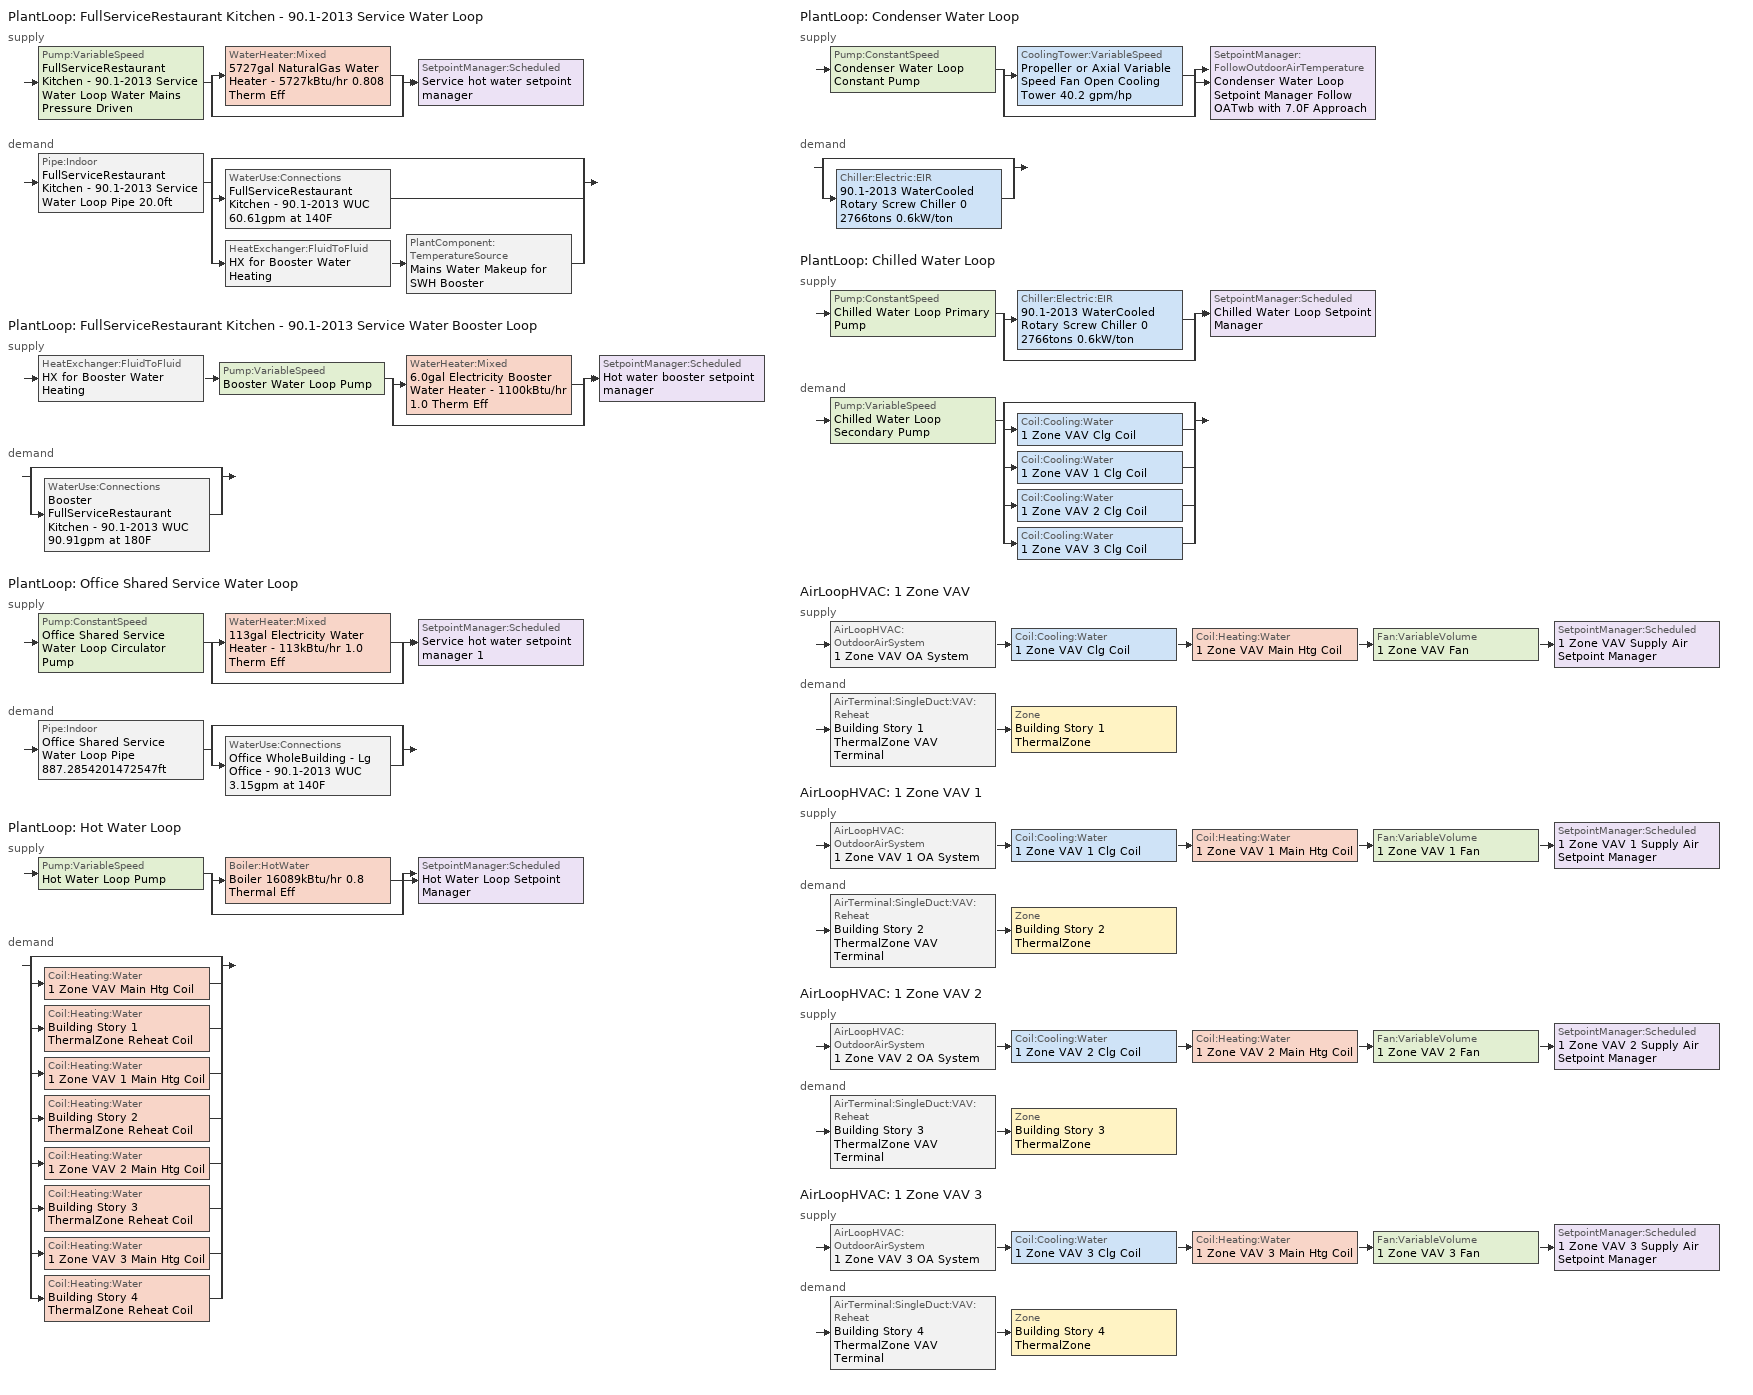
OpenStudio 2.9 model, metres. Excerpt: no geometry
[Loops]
PlantLoop 'FullServiceRestaurant Kitchen - 90.1-2013 Service Water Loop'
 supply: Pump:VariableSpeed 'FullServiceRestaurant Kitchen - 90.1-2013 Service Water Loop Water Mains Pressure Driven' > split
  | WaterHeater:Mixed '5727gal NaturalGas Water Heater - 5727kBtu/hr 0.808 Therm Eff'
  | bypass
  join > SetpointManager:Scheduled 'Service hot water setpoint manager'
 demand: Pipe:Indoor 'FullServiceRestaurant Kitchen - 90.1-2013 Service Water Loop Pipe 20.0ft' > split
  | bypass
  | WaterUse:Connections 'FullServiceRestaurant Kitchen - 90.1-2013 WUC 60.61gpm at 140F'
  | HeatExchanger:FluidToFluid 'HX for Booster Water Heating' > PlantComponent:TemperatureSource 'Mains Water Makeup for SWH Booster'
PlantLoop 'FullServiceRestaurant Kitchen - 90.1-2013 Service Water Booster Loop'
 supply: HeatExchanger:FluidToFluid 'HX for Booster Water Heating' > Pump:VariableSpeed 'Booster Water Loop Pump' > split
  | WaterHeater:Mixed '6.0gal Electricity Booster Water Heater - 1100kBtu/hr 1.0 Therm Eff'
  | bypass
  join > SetpointManager:Scheduled 'Hot water booster setpoint manager'
 demand: split
  | bypass
  | WaterUse:Connections 'Booster FullServiceRestaurant Kitchen - 90.1-2013 WUC 90.91gpm at 180F'
PlantLoop 'Office Shared Service Water Loop'
 supply: Pump:ConstantSpeed 'Office Shared Service Water Loop Circulator Pump' > split
  | WaterHeater:Mixed '113gal Electricity Water Heater - 113kBtu/hr 1.0 Therm Eff'
  | bypass
  join > SetpointManager:Scheduled 'Service hot water setpoint manager 1'
 demand: Pipe:Indoor 'Office Shared Service Water Loop Pipe 887.2854201472547ft' > split
  | bypass
  | WaterUse:Connections 'Office WholeBuilding - Lg Office - 90.1-2013 WUC 3.15gpm at 140F'
PlantLoop 'Hot Water Loop'
 supply: Pump:VariableSpeed 'Hot Water Loop Pump' > split
  | Boiler:HotWater 'Boiler 16089kBtu/hr 0.8 Thermal Eff'
  | bypass
  join > SetpointManager:Scheduled 'Hot Water Loop Setpoint Manager'
 demand: split
  | bypass
  | Coil:Heating:Water '1 Zone VAV Main Htg Coil'
  | Coil:Heating:Water 'Building Story 1 ThermalZone Reheat Coil'
  | Coil:Heating:Water '1 Zone VAV 1 Main Htg Coil'
  | Coil:Heating:Water 'Building Story 2 ThermalZone Reheat Coil'
  | Coil:Heating:Water '1 Zone VAV 2 Main Htg Coil'
  | Coil:Heating:Water 'Building Story 3 ThermalZone Reheat Coil'
  | Coil:Heating:Water '1 Zone VAV 3 Main Htg Coil'
  | Coil:Heating:Water 'Building Story 4 ThermalZone Reheat Coil'
PlantLoop 'Condenser Water Loop'
 supply: Pump:ConstantSpeed 'Condenser Water Loop Constant Pump' > split
  | CoolingTower:VariableSpeed 'Propeller or Axial Variable Speed Fan Open Cooling Tower 40.2 gpm/hp'
  | bypass
  join > SetpointManager:FollowOutdoorAirTemperature 'Condenser Water Loop Setpoint Manager Follow OATwb with 7.0F Approach'
 demand: split
  | bypass
  | Chiller:Electric:EIR '90.1-2013 WaterCooled  Rotary Screw Chiller 0 2766tons 0.6kW/ton'
PlantLoop 'Chilled Water Loop'
 supply: Pump:ConstantSpeed 'Chilled Water Loop Primary Pump' > split
  | Chiller:Electric:EIR '90.1-2013 WaterCooled  Rotary Screw Chiller 0 2766tons 0.6kW/ton'
  | bypass
  join > SetpointManager:Scheduled 'Chilled Water Loop Setpoint Manager'
 demand: Pump:VariableSpeed 'Chilled Water Loop Secondary Pump' > split
  | bypass
  | Coil:Cooling:Water '1 Zone VAV Clg Coil'
  | Coil:Cooling:Water '1 Zone VAV 1 Clg Coil'
  | Coil:Cooling:Water '1 Zone VAV 2 Clg Coil'
  | Coil:Cooling:Water '1 Zone VAV 3 Clg Coil'
AirLoopHVAC '1 Zone VAV'
 supply: AirLoopHVAC:OutdoorAirSystem '1 Zone VAV OA System' > Coil:Cooling:Water '1 Zone VAV Clg Coil' > Coil:Heating:Water '1 Zone VAV Main Htg Coil' > Fan:VariableVolume '1 Zone VAV Fan' > SetpointManager:Scheduled '1 Zone VAV Supply Air Setpoint Manager'
 demand: AirTerminal:SingleDuct:VAV:Reheat 'Building Story 1 ThermalZone VAV Terminal' > Zone 'Building Story 1 ThermalZone'
AirLoopHVAC '1 Zone VAV 1'
 supply: AirLoopHVAC:OutdoorAirSystem '1 Zone VAV 1 OA System' > Coil:Cooling:Water '1 Zone VAV 1 Clg Coil' > Coil:Heating:Water '1 Zone VAV 1 Main Htg Coil' > Fan:VariableVolume '1 Zone VAV 1 Fan' > SetpointManager:Scheduled '1 Zone VAV 1 Supply Air Setpoint Manager'
 demand: AirTerminal:SingleDuct:VAV:Reheat 'Building Story 2 ThermalZone VAV Terminal' > Zone 'Building Story 2 ThermalZone'
AirLoopHVAC '1 Zone VAV 2'
 supply: AirLoopHVAC:OutdoorAirSystem '1 Zone VAV 2 OA System' > Coil:Cooling:Water '1 Zone VAV 2 Clg Coil' > Coil:Heating:Water '1 Zone VAV 2 Main Htg Coil' > Fan:VariableVolume '1 Zone VAV 2 Fan' > SetpointManager:Scheduled '1 Zone VAV 2 Supply Air Setpoint Manager'
 demand: AirTerminal:SingleDuct:VAV:Reheat 'Building Story 3 ThermalZone VAV Terminal' > Zone 'Building Story 3 ThermalZone'
AirLoopHVAC '1 Zone VAV 3'
 supply: AirLoopHVAC:OutdoorAirSystem '1 Zone VAV 3 OA System' > Coil:Cooling:Water '1 Zone VAV 3 Clg Coil' > Coil:Heating:Water '1 Zone VAV 3 Main Htg Coil' > Fan:VariableVolume '1 Zone VAV 3 Fan' > SetpointManager:Scheduled '1 Zone VAV 3 Supply Air Setpoint Manager'
 demand: AirTerminal:SingleDuct:VAV:Reheat 'Building Story 4 ThermalZone VAV Terminal' > Zone 'Building Story 4 ThermalZone'
[Construction]
Uninsulated copper pipe 0.75in type L: Copper pipe 0.75in type L
Uninsulated copper pipe 0.75in type L 1: Copper pipe 0.75in type L 1
[Material] Roughness=Smooth; Thickness {m}=0.001143; Conductivity {W/m-K}=386; Density {kg/m3}=8906.27; Specific Heat {J/kg-K}=385.1856; Thermal Absorptance=0.9; Solar Absorptance=0.7; Visible Absorptance=0.7
Copper pipe 0.75in type L; Copper pipe 0.75in type L 1
[WaterUse:Connections]
Name | Water Use Equipment Name 1
Booster FullServiceRestaurant Kitchen - 90.1-2013 WUC 90.91gpm at 180F | Booster FullServiceRestaurant Kitchen - 90.1-2013 Service Water Use 90.91gpm at 180F
FullServiceRestaurant Kitchen - 90.1-2013 WUC 60.61gpm at 140F | FullServiceRestaurant Kitchen - 90.1-2013 Service Water Use 60.61gpm at 140F
Office WholeBuilding - Lg Office - 90.1-2013 WUC 3.15gpm at 140F | Office WholeBuilding - Lg Office - 90.1-2013 Service Water Use 3.15gpm at 140F
[WaterUse:Equipment:Definition] Sensible Fraction Schedule=Fraction Sensible - 0.2; Latent Fraction Schedule=Fraction Latent - 0.05
Name | Peak Flow Rate {m3/s} | Target Temperature Schedule
Booster FullServiceRestaurant Kitchen - 90.1-2013 Service Water Use Def 90.91gpm | 0.0057355 | Mixed Water At Faucet Temp - 180F
FullServiceRestaurant Kitchen - 90.1-2013 Service Water Use Def 60.61gpm | 0.00382367 | Mixed Water At Faucet Temp - 140F
Office WholeBuilding - Lg Office - 90.1-2013 Service Water Use Def 3.15gpm | 0.000198892 | Mixed Water At Faucet Temp - 140F 1
[WaterUse:Equipment]
Name | Water Use Equipment Definition | Flow Rate Fraction Schedule
Booster FullServiceRestaurant Kitchen - 90.1-2013 Service Water Use 90.91gpm at 180F | Booster FullServiceRestaurant Kitchen - 90.1-2013 Service Water Use Def 90.91gpm | RestaurantSitDown BLDG_SWH_SCH
FullServiceRestaurant Kitchen - 90.1-2013 Service Water Use 60.61gpm at 140F | FullServiceRestaurant Kitchen - 90.1-2013 Service Water Use Def 60.61gpm | RestaurantSitDown BLDG_SWH_SCH
Office WholeBuilding - Lg Office - 90.1-2013 Service Water Use 3.15gpm at 140F | Office WholeBuilding - Lg Office - 90.1-2013 Service Water Use Def 3.15gpm | OfficeLarge BLDG_SWH_SCH
[PlantLoop] Glycol Concentration=0; Plant Loop Volume {m3}=Autocalculate; Load Distribution Scheme=Optimal
Name | Maximum Loop Temperature {C} | Minimum Loop Temperature {C} | Fluid Type | Common Pipe Simulation
FullServiceRestaurant Kitchen - 90.1-2013 Service Water Loop; Office Shared Service Water Loop | 60 | 10
FullServiceRestaurant Kitchen - 90.1-2013 Service Water Booster Loop
Hot Water Loop |  | 10 | Water
Condenser Water Loop | 80 | 5
Chilled Water Loop | 40 | 1 |  | CommonPipe
[Sizing:Plant] Sizing Option=NonCoincident; Zone Timesteps in Averaging Window=1; Coincident Sizing Factor Mode=None
Name | Loop Type | Design Loop Exit Temperature {C} | Loop Design Temperature Difference {deltaC}
FullServiceRestaurant Kitchen - 90.1-2013 Service Water Loop; Office Shared Service Water Loop | Heating | 60 | 5
FullServiceRestaurant Kitchen - 90.1-2013 Service Water Booster Loop | Heating | 82.2222 | 5
Hot Water Loop | Heating | 82.2222 | 11.1111
Condenser Water Loop | Condenser | 29.4444 | 5.55556
Chilled Water Loop | Cooling | 6.66667 | 5.61111
[SetpointManager:Scheduled] Control Variable=Temperature
Name | Schedule | Setpoint Node or NodeList
Service hot water setpoint manager | Service Water Loop Temp - 140F | FullServiceRestaurant Kitchen - 90.1-2013 Service Water Loop Supply Outlet Node
Hot water booster setpoint manager | Service Water Booster Temp - 180.00000000000006F | FullServiceRestaurant Kitchen - 90.1-2013 Service Water Booster Loop Supply Outlet Node
Service hot water setpoint manager 1 | Service Water Loop Temp - 140F 1 | Office Shared Service Water Loop Supply Outlet Node
Hot Water Loop Setpoint Manager | Hot Water Loop Temp - 180F | Hot Water Loop Supply Outlet Node
Chilled Water Loop Setpoint Manager | Chilled Water Loop Temp - 44F | Chilled Water Loop Supply Outlet Node
1 Zone VAV Supply Air Setpoint Manager | Supply Air Temp - 55.0F | 1 Zone VAV Supply Outlet Node
1 Zone VAV 1 Supply Air Setpoint Manager | Supply Air Temp - 55.0F 1 | 1 Zone VAV 1 Supply Outlet Node
1 Zone VAV 2 Supply Air Setpoint Manager | Supply Air Temp - 55.0F 2 | 1 Zone VAV 2 Supply Outlet Node
1 Zone VAV 3 Supply Air Setpoint Manager | Supply Air Temp - 55.0F 3 | 1 Zone VAV 3 Supply Outlet Node
[Pump:VariableSpeed] Skin Loss Radiative Fraction=0.5; Design Power Sizing Method=PowerPerFlowPerPressure; Design Electric Power per Unit Flow Rate {W/(m3/s)}=348701.1; Design Shaft Power per Unit Flow Rate per Unit Head {W-s/m3-Pa}=1.28205; Design Minimum Flow Rate Fraction=0
Name | Rated Pump Head {Pa} | Motor Efficiency | Pump Control Type | Rated Power Consumption {W} | Minimum Flow Rate {m3/s} | Fraction of Motor Inefficiencies to Fluid Stream | Coefficient 1 of the Part Load Performance Curve | Coefficient 2 of the Part Load Performance Curve | Coefficient 3 of the Part Load Performance Curve | Coefficient 4 of the Part Load Performance Curve
FullServiceRestaurant Kitchen - 90.1-2013 Service Water Loop Water Mains Pressure Driven | 0.001 | 0.7 | Continuous
Booster Water Loop Pump | 0 | 1 | Continuous | 0 | 0
Hot Water Loop Pump | 179344 | 0.941 | Intermittent
Chilled Water Loop Secondary Pump | 134508 | 0.954 | Intermittent |  |  | 0 | 0 | 0.0205 | 0.4101 | 0.5753
[WaterHeater:Mixed] Deadband Temperature Difference {deltaC}=2; Heater Control Type=Cycle; Off Cycle Parasitic Fuel Consumption Rate {W}=0; Off Cycle Parasitic Heat Fraction to Tank=0; On Cycle Parasitic Fuel Consumption Rate {W}=0; On Cycle Parasitic Heat Fraction to Tank=0; Ambient Temperature Indicator=Schedule; Use Side Effectiveness=1; Source Side Effectiveness=1; Use Side Design Flow Rate {m3/s}=autosize; Source Side Design Flow Rate {m3/s}=autosize; Indirect Water Heating Recovery Time {hr}=1.5; Source Side Flow Control Mode=IndirectHeatPrimarySetpoint
Name | Tank Volume {m3} | Setpoint Temperature Schedule | Maximum Temperature Limit {C} | Heater Maximum Capacity {W} | Heater Fuel Type | Heater Thermal Efficiency | Off Cycle Parasitic Fuel Type | On Cycle Parasitic Fuel Type | Ambient Temperature Schedule | Off Cycle Loss Coefficient to Ambient Temperature {W/K} | On Cycle Loss Coefficient to Ambient Temperature {W/K}
5727gal NaturalGas Water Heater - 5727kBtu/hr 0.808 Therm Eff | 21.6802 | Service Water Loop Temp - 140F | 60 | 1.67851e+06 | NaturalGas | 0.808397 | NaturalGas | NaturalGas | Water Heater Ambient Temp Schedule - 71.6f | 453.02 | 453.02
6.0gal Electricity Booster Water Heater - 1100kBtu/hr 1.0 Therm Eff | 0.0227125 | Service Water Booster Temp - 180.00000000000006F | 82.2222 | 322273 | Electricity | 1 | Electricity | Electricity | Water Heater Ambient Temp Schedule - 71.6 | 1.59362 | 1.59362
113gal Electricity Water Heater - 113kBtu/hr 1.0 Therm Eff | 0.428533 | Service Water Loop Temp - 140F 1 | 60 | 33177.6 | Electricity | 1 | Electricity | Electricity | Water Heater Ambient Temp Schedule - 71.6f 1 | 2.95713 | 2.95713
[Pipe:Indoor] Environment Type=Schedule; Pipe Inside Diameter {m}=0.019939
Name | Construction | Ambient Temperature Schedule | Ambient Air Velocity Schedule | Pipe Length {m}
FullServiceRestaurant Kitchen - 90.1-2013 Service Water Loop Pipe 20.0ft | Uninsulated copper pipe 0.75in type L | FullServiceRestaurant Kitchen - 90.1-2013 Service Water Loop Piping Air Temp - 70F | FullServiceRestaurant Kitchen - 90.1-2013 Service Water Loop Piping Air Velocity - 0.67mph | 6.096
Office Shared Service Water Loop Pipe 887.2854201472547ft | Uninsulated copper pipe 0.75in type L 1 | Office Shared Service Water Loop Piping Air Temp - 70F | Office Shared Service Water Loop Piping Air Velocity - 0.67mph | 270.445
[HeatExchanger:FluidToFluid]
HX for Booster Water Heating: Loop Demand Side Design Flow Rate {m3/s}=autosize; Loop Supply Side Design Flow Rate {m3/s}=autosize; Heat Exchange Model Type=Ideal; Heat Exchanger U-Factor Times Area Value {W/K}=autosize; Control Type=UncontrolledOn; Minimum Temperature Difference to Activate Heat Exchanger {deltaC}=0.01; Heat Transfer Metering End Use Type=LoopToLoop; Component Override Cooling Control Temperature Mode=Loop; Sizing Factor=1; Operation Minimum Temperature Limit {C}=0; Operation Maximum Temperature Limit {C}=100
[PlantComponent:TemperatureSource]
Mains Water Makeup for SWH Booster: Design Volume Flow Rate {m3/s}=autosize; Temperature Specification Type=Scheduled; Source Temperature {C}=8; Source Temperature Schedule=Mains Water Temperature
[EnergyManagementSystem:Sensor] Output Variable or Output Meter Index Key=Environment
Name | Output Variable or Output Meter
Mains_Water_Temp_Sen | Site Mains Water Temperature
OAT; OAT_1; OAT_2; OAT_3 | Site Outdoor Air Drybulb Temperature
[EnergyManagementSystem:Actuator] Actuated Component Control Type=Schedule Value
Name | Actuated Component | Actuated Component Type
Mains_Water_Temp_Act | Mains Water Temperature | Schedule:Constant
SYS1ZoneVAVHtgSch0 | RestaurantSitDown HTGSETP_SCH_NO_OPTIMUM | Schedule:Year
SYS1ZoneVAVClgSch0 | RestaurantSitDown CLGSETP_SCH_NO_OPTIMUM | Schedule:Year
SYS1ZoneVAV1HtgSch0; SYS1ZoneVAV3HtgSch0 | OfficeLarge HTGSETP_SCH_YES_OPTIMUM | Schedule:Year
SYS1ZoneVAV1ClgSch0; SYS1ZoneVAV3ClgSch0 | OfficeLarge CLGSETP_SCH_NO_SETBACK | Schedule:Year
SYS1ZoneVAV2HtgSch0 | RestaurantSitDown HTGSETP_KITCHEN_SCH_NO_OPTIMUM | Schedule:Year
SYS1ZoneVAV2ClgSch0 | RestaurantSitDown CLGSETP_KITCHEN_SCH_NO_OPTIMUM | Schedule:Year
[EnergyManagementSystem:Program]
Mains_Water_Prg: SET Mains_Water_Temp_Act = Mains_Water_Temp_Sen
SYS1ZoneVAVOptimumStartProg0: IF DaylightSavings==0 && DayOfWeek>1 && Hour==5 && OAT<23.9 && OAT>1.7; SET SYS1ZoneVAVClgSch0 = 29.4; SET SYS1ZoneVAVHtgSch0 = 15.6; ELSEIF DaylightSavings==0 && DayOfWeek==1 && Hour==7 && OAT<23.9 && OAT>1.7; SET SYS1ZoneVAVClgSch0 = 29.4; SET SYS1ZoneVAVHtgSch0 = 15.6; ELSEIF DaylightSavings==1 && DayOfWeek>1 && Hour==4 && OAT<23.9 && OAT>1.7; SET SYS1ZoneVAVClgSch0 = 29.4; SET SYS1ZoneVAVHtgSch0 = 15.6; ELSEIF DaylightSavings==1 && DayOfWeek==1 && Hour==6 && OAT<23.9 && OAT>1.7; SET SYS1ZoneVAVClgSch0 = 29.4; SET SYS1ZoneVAVHtgSch0 = 15.6; ELSE; SET SYS1ZoneVAVClgSch0 = NULL; SET SYS1ZoneVAVHtgSch0 = NULL; ENDIF
SYS1ZoneVAV1OptimumStartProg0: IF DaylightSavings==0 && DayOfWeek>1 && Hour==5 && OAT_1<23.9 && OAT_1>1.7; SET SYS1ZoneVAV1ClgSch0 = 29.4; SET SYS1ZoneVAV1HtgSch0 = 15.6; ELSEIF DaylightSavings==0 && DayOfWeek==1 && Hour==7 && OAT_1<23.9 && OAT_1>1.7; SET SYS1ZoneVAV1ClgSch0 = 29.4; SET SYS1ZoneVAV1HtgSch0 = 15.6; ELSEIF DaylightSavings==1 && DayOfWeek>1 && Hour==4 && OAT_1<23.9 && OAT_1>1.7; SET SYS1ZoneVAV1ClgSch0 = 29.4; SET SYS1ZoneVAV1HtgSch0 = 15.6; ELSEIF DaylightSavings==1 && DayOfWeek==1 && Hour==6 && OAT_1<23.9 && OAT_1>1.7; SET SYS1ZoneVAV1ClgSch0 = 29.4; SET SYS1ZoneVAV1HtgSch0 = 15.6; ELSE; SET SYS1ZoneVAV1ClgSch0 = NULL; SET SYS1ZoneVAV1HtgSch0 = NULL; ENDIF
SYS1ZoneVAV2OptimumStartProg0: IF DaylightSavings==0 && DayOfWeek>1 && Hour==5 && OAT_2<23.9 && OAT_2>1.7; SET SYS1ZoneVAV2ClgSch0 = 29.4; SET SYS1ZoneVAV2HtgSch0 = 15.6; ELSEIF DaylightSavings==0 && DayOfWeek==1 && Hour==7 && OAT_2<23.9 && OAT_2>1.7; SET SYS1ZoneVAV2ClgSch0 = 29.4; SET SYS1ZoneVAV2HtgSch0 = 15.6; ELSEIF DaylightSavings==1 && DayOfWeek>1 && Hour==4 && OAT_2<23.9 && OAT_2>1.7; SET SYS1ZoneVAV2ClgSch0 = 29.4; SET SYS1ZoneVAV2HtgSch0 = 15.6; ELSEIF DaylightSavings==1 && DayOfWeek==1 && Hour==6 && OAT_2<23.9 && OAT_2>1.7; SET SYS1ZoneVAV2ClgSch0 = 29.4; SET SYS1ZoneVAV2HtgSch0 = 15.6; ELSE; SET SYS1ZoneVAV2ClgSch0 = NULL; SET SYS1ZoneVAV2HtgSch0 = NULL; ENDIF
SYS1ZoneVAV3OptimumStartProg0: IF DaylightSavings==0 && DayOfWeek>1 && Hour==5 && OAT_3<23.9 && OAT_3>1.7; SET SYS1ZoneVAV3ClgSch0 = 29.4; SET SYS1ZoneVAV3HtgSch0 = 15.6; ELSEIF DaylightSavings==0 && DayOfWeek==1 && Hour==7 && OAT_3<23.9 && OAT_3>1.7; SET SYS1ZoneVAV3ClgSch0 = 29.4; SET SYS1ZoneVAV3HtgSch0 = 15.6; ELSEIF DaylightSavings==1 && DayOfWeek>1 && Hour==4 && OAT_3<23.9 && OAT_3>1.7; SET SYS1ZoneVAV3ClgSch0 = 29.4; SET SYS1ZoneVAV3HtgSch0 = 15.6; ELSEIF DaylightSavings==1 && DayOfWeek==1 && Hour==6 && OAT_3<23.9 && OAT_3>1.7; SET SYS1ZoneVAV3ClgSch0 = 29.4; SET SYS1ZoneVAV3HtgSch0 = 15.6; ELSE; SET SYS1ZoneVAV3ClgSch0 = NULL; SET SYS1ZoneVAV3HtgSch0 = NULL; ENDIF
[EnergyManagementSystem:ProgramCallingManager]
Mains_Water_Prg_Mgr: BeginTimestepBeforePredictor; Mains_Water_Prg
SYS1ZoneVAVOptimumStartCallingManager0: BeginTimestepBeforePredictor; SYS1ZoneVAVOptimumStartProg0
SYS1ZoneVAV1OptimumStartCallingManager0: BeginTimestepBeforePredictor; SYS1ZoneVAV1OptimumStartProg0
SYS1ZoneVAV2OptimumStartCallingManager0: BeginTimestepBeforePredictor; SYS1ZoneVAV2OptimumStartProg0
SYS1ZoneVAV3OptimumStartCallingManager0: BeginTimestepBeforePredictor; SYS1ZoneVAV3OptimumStartProg0
[Pump:ConstantSpeed] Rated Flow Rate {m3/s}=autosize; Rated Power Consumption {W}=autosize; Fraction of Motor Inefficiencies to Fluid Stream=0; Pump Control Type=Intermittent; Design Power Sizing Method=PowerPerFlowPerPressure; Design Electric Power per Unit Flow Rate {W/(m3/s)}=348701.1; Design Shaft Power per Unit Flow Rate per Unit Head {W-s/m3-Pa}=1.28205
Name | Rated Pump Head {Pa} | Motor Efficiency
Office Shared Service Water Loop Circulator Pump | 29890.7 | 0.7
Condenser Water Loop Constant Pump | 148557 | 0.958
Chilled Water Loop Primary Pump | 44836 | 0.941
[Sizing:Zone] Zone Cooling Design Supply Air Temperature Input Method=SupplyAirTemperature; Zone Cooling Design Supply Air Temperature {C}=12.7778; Zone Cooling Design Supply Air Temperature Difference {deltaC}=11.11; Zone Heating Design Supply Air Temperature Input Method=SupplyAirTemperature; Zone Heating Design Supply Air Temperature {C}=40; Zone Heating Design Supply Air Temperature Difference {deltaC}=11.11; Zone Cooling Design Supply Air Humidity Ratio {kg-H2O/kg-air}=0.0085; Zone Heating Design Supply Air Humidity Ratio {kg-H2O/kg-air}=0.008; Cooling Design Air Flow Method=DesignDayWithLimit; Heating Design Air Flow Method=DesignDay; Account for Dedicated Outdoor Air System=No; Dedicated Outdoor Air System Control Strategy=NeutralSupplyAir; Dedicated Outdoor Air Low Setpoint Temperature for Design {C}=autosize; Dedicated Outdoor Air High Setpoint Temperature for Design {C}=autosize
Building Story 1 ThermalZone; Building Story 2 ThermalZone; Building Story 3 ThermalZone; Building Story 4 ThermalZone
[Zone equipment]
Building Story 1 ThermalZone: Building Story 1 ThermalZone VAV Terminal
Building Story 2 ThermalZone: Building Story 2 ThermalZone VAV Terminal
Building Story 3 ThermalZone: Building Story 3 ThermalZone VAV Terminal
Building Story 4 ThermalZone: Building Story 4 ThermalZone VAV Terminal
[Boiler:HotWater]
Boiler 16089kBtu/hr 0.8 Thermal Eff: Fuel Type=NaturalGas; Nominal Thermal Efficiency=0.8; Efficiency Curve Temperature Evaluation Variable=LeavingBoiler; Normalized Boiler Efficiency Curve=Boiler with Minimum Turndown; Design Water Outlet Temperature {C}=82.2222; Minimum Part Load Ratio=0; Maximum Part Load Ratio=1.2; Optimum Part Load Ratio=1; Water Outlet Upper Temperature Limit {C}=95; Boiler Flow Mode=LeavingSetpointModulated; Parasitic Electric Load {W}=0; Sizing Factor=1
[SetpointManager:FollowOutdoorAirTemperature]
Condenser Water Loop Setpoint Manager Follow OATwb with 7.0F Approach: Control Variable=Temperature; Reference Temperature Type=OutdoorAirWetBulb; Offset Temperature Difference {deltaC}=3.88889; Maximum Setpoint Temperature {C}=29.4444; Minimum Setpoint Temperature {C}=21.1111; Setpoint Node or NodeList=Condenser Water Loop Supply Outlet Node
[CoolingTower:VariableSpeed]
Propeller or Axial Variable Speed Fan Open Cooling Tower 40.2 gpm/hp: Model Type=CoolToolsCrossFlow; Design Inlet Air Wet-Bulb Temperature {C}=25.5556; Design Approach Temperature {deltaC}=3.88889; Design Range Temperature {deltaC}=5.55556; Design Water Flow Rate {m3/s}=autosize; Design Air Flow Rate {m3/s}=autosize; Design Fan Power {W}=136749; Fan Power Ratio Function of Air Flow Rate Ratio Curve=VSD-TWR-FAN-FPLR; Minimum Air Flow Rate Ratio=0.2; Fraction of Tower Capacity in Free Convection Regime=0.125; Basin Heater Capacity {W/K}=0; Basin Heater Setpoint Temperature {C}=2; Evaporation Loss Mode=SaturatedExit; Evaporation Loss Factor {percent/K}=0.2; Drift Loss Percent {percent}=0.008; Blowdown Calculation Mode=ConcentrationRatio; Blowdown Concentration Ratio=3; Number of Cells=1; Cell Control=MaximalCell; Sizing Factor=1
[Chiller:Electric:EIR]
90.1-2013 WaterCooled  Rotary Screw Chiller 0 2766tons 0.6kW/ton: Reference Capacity {W}=Autosize; Reference COP {W/W}=6.28036; Reference Leaving Chilled Water Temperature {C}=6.66667; Reference Entering Condenser Fluid Temperature {C}=35; Cooling Capacity Function of Temperature Curve=ChlrWtrPosDispPathAAllQRatio_fTchwsTcwsSI; Electric Input to Cooling Output Ratio Function of Temperature Curve=ChlrWtrPosDispPathAAllEIRRatio_fTchwsTcwsSI; Electric Input to Cooling Output Ratio Function of Part Load Ratio Curve=ChlrWtrPosDispPathAAllEIRRatio_fQRatio; Minimum Part Load Ratio=0.15; Maximum Part Load Ratio=1; Optimum Part Load Ratio=1; Minimum Unloading Ratio=0.25; Condenser Type=WaterCooled; Leaving Chilled Water Lower Temperature Limit {C}=2.22222; Chiller Flow Mode=ConstantFlow; Design Heat Recovery Water Flow Rate {m3/s}=0; Sizing Factor=1; Basin Heater Capacity {W/K}=0; Basin Heater Setpoint Temperature {C}=10
[AirLoopHVAC] Design Supply Air Flow Rate {m3/s}=AutoSize
Name | Availability Schedule
1 Zone VAV | 1 Zone VAV Occ Sch
1 Zone VAV 1 | 1 Zone VAV 1 Occ Sch
1 Zone VAV 2 | 1 Zone VAV 2 Occ Sch
1 Zone VAV 3 | 1 Zone VAV 3 Occ Sch
[Sizing:System] Type of Load to Size On=Sensible; Design Outdoor Air Flow Rate {m3/s}=Autosize; Central Heating Maximum System Air Flow Ratio=0.3; Preheat Design Temperature {C}=7.22222; Preheat Design Humidity Ratio {kg-H2O/kg-Air}=0.008; Precool Design Temperature {C}=12.7778; Precool Design Humidity Ratio {kg-H2O/kg-Air}=0.008; Central Cooling Design Supply Air Temperature {C}=12.7778; Central Heating Design Supply Air Temperature {C}=12.7778; Sizing Option=Coincident; 100% Outdoor Air in Cooling=No; 100% Outdoor Air in Heating=No; Central Cooling Design Supply Air Humidity Ratio {kg-H2O/kg-Air}=0.0085; Central Heating Design Supply Air Humidity Ratio {kg-H2O/kg-Air}=0.008; Cooling Design Air Flow Method=DesignDay; Cooling Design Air Flow Rate {m3/s}=0; Heating Design Air Flow Method=DesignDay; Heating Design Air Flow Rate {m3/s}=0; System Outdoor Air Method=ZoneSum; Zone Maximum Outdoor Air Fraction=1; Cooling Supply Air Flow Rate Per Floor Area {m3/s-m2}=0.00996765; Cooling Fraction of Autosized Cooling Supply Air Flow Rate=1; Cooling Supply Air Flow Rate Per Unit Cooling Capacity {m3/s-W}=3.94755e-05; Heating Supply Air Flow Rate Per Floor Area {m3/s-m2}=0.00996765; Heating Fraction of Autosized Heating Supply Air Flow Rate=1; Heating Fraction of Autosized Cooling Supply Air Flow Rate=1; Heating Supply Air Flow Rate Per Unit Heating Capacity {m3/s-W}=3.15882e-05; Cooling Design Capacity Method=CoolingDesignCapacity; Cooling Design Capacity {W}=autosize; Cooling Design Capacity Per Floor Area {W/m2}=234.7; Fraction of Autosized Cooling Design Capacity=1; Heating Design Capacity Method=HeatingDesignCapacity; Heating Design Capacity {W}=autosize; Heating Design Capacity Per Floor Area {W/m2}=157; Fraction of Autosized Heating Design Capacity=1; Central Cooling Capacity Control Method=OnOff
1 Zone VAV; 1 Zone VAV 1; 1 Zone VAV 2; 1 Zone VAV 3
[Fan:VariableVolume] Availability Schedule=Always On Discrete; Pressure Rise {Pa}=1389.92; Maximum Flow Rate {m3/s}=Autosize; Fan Power Minimum Flow Rate Input Method=Fraction; Fan Power Minimum Flow Fraction=0.1; Fan Power Minimum Air Flow Rate {m3/s}=0; Motor In Airstream Fraction=1; Fan Power Coefficient 1=0.027828; Fan Power Coefficient 2=0.026583; Fan Power Coefficient 3=-0.087069; Fan Power Coefficient 4=1.03092; Fan Power Coefficient 5=0
Name | Fan Total Efficiency | Motor Efficiency
1 Zone VAV Fan; 1 Zone VAV 2 Fan | 0.6201 | 0.954
1 Zone VAV 1 Fan | 0.6227 | 0.958
1 Zone VAV 3 Fan | 0.6175 | 0.95
[Coil:Heating:Water] Availability Schedule=Always On Discrete; Rated Inlet Water Temperature {C}=82.2222; Rated Outlet Water Temperature {C}=71.1111
Name | Rated Inlet Air Temperature {C} | Rated Outlet Air Temperature {C}
1 Zone VAV Main Htg Coil; 1 Zone VAV 1 Main Htg Coil; 1 Zone VAV 2 Main Htg Coil; 1 Zone VAV 3 Main Htg Coil | 7.22222 | 12.7778
Building Story 1 ThermalZone Reheat Coil; Building Story 2 ThermalZone Reheat Coil; Building Story 3 ThermalZone Reheat Coil; Building Story 4 ThermalZone Reheat Coil | 12.7778 | 40
[Controller:WaterCoil] Minimum Actuated Flow {m3/s}=0
Name | Water Coil | Action | Controller Convergence Tolerance {deltaC}
1 Zone VAV Main Htg Coil Controller | 1 Zone VAV Main Htg Coil | Normal | 0.0001
1 Zone VAV Clg Coil Controller | 1 Zone VAV Clg Coil | Reverse
Building Story 1 ThermalZone Reheat Coil Controller | Building Story 1 ThermalZone Reheat Coil | Normal | 0.0001
1 Zone VAV 1 Main Htg Coil Controller | 1 Zone VAV 1 Main Htg Coil | Normal | 0.0001
1 Zone VAV 1 Clg Coil Controller | 1 Zone VAV 1 Clg Coil | Reverse
Building Story 2 ThermalZone Reheat Coil Controller | Building Story 2 ThermalZone Reheat Coil | Normal | 0.0001
1 Zone VAV 2 Main Htg Coil Controller | 1 Zone VAV 2 Main Htg Coil | Normal | 0.0001
1 Zone VAV 2 Clg Coil Controller | 1 Zone VAV 2 Clg Coil | Reverse
Building Story 3 ThermalZone Reheat Coil Controller | Building Story 3 ThermalZone Reheat Coil | Normal | 0.0001
1 Zone VAV 3 Main Htg Coil Controller | 1 Zone VAV 3 Main Htg Coil | Normal | 0.0001
1 Zone VAV 3 Clg Coil Controller | 1 Zone VAV 3 Clg Coil | Reverse
Building Story 4 ThermalZone Reheat Coil Controller | Building Story 4 ThermalZone Reheat Coil | Normal | 0.0001
[Coil:Cooling:Water] Availability Schedule=Always On Discrete; Design Inlet Water Temperature {C}=Autosize; Heat Exchanger Configuration=CrossFlow
1 Zone VAV Clg Coil; 1 Zone VAV 1 Clg Coil; 1 Zone VAV 2 Clg Coil; 1 Zone VAV 3 Clg Coil
[Controller:OutdoorAir] Maximum Outdoor Air Flow Rate {m3/s}=Autosize; Economizer Control Type=NoEconomizer; Economizer Control Action Type=ModulateFlow; Economizer Maximum Limit Dry-Bulb Temperature {C}=28; Economizer Maximum Limit Enthalpy {J/kg}=64000; Lockout Type=LockoutWithHeating; Minimum Limit Type=FixedMinimum; High Humidity Control=No; Heat Recovery Bypass Control Type=BypassWhenWithinEconomizerLimits
Name | Minimum Outdoor Air Flow Rate {m3/s} | Minimum Outdoor Air Schedule | Controller Mechanical Ventilation
1 Zone VAV OA Controller | 0 | 1 Zone VAV Occ Sch | 1 Zone VAV Vent Controller
1 Zone VAV 1 OA Controller | autosize | 1 Zone VAV 1 Occ Sch | 1 Zone VAV 1 Vent Controller
1 Zone VAV 2 OA Controller | 0 | 1 Zone VAV 2 Occ Sch | 1 Zone VAV 2 Vent Controller
1 Zone VAV 3 OA Controller | autosize | 1 Zone VAV 3 Occ Sch | 1 Zone VAV 3 Vent Controller
[Controller:MechanicalVentilation] Availability Schedule=Always On Discrete; System Outdoor Air Method=VentilationRateProcedure
Name | Demand Controlled Ventilation
1 Zone VAV Vent Controller; 1 Zone VAV 2 Vent Controller | Yes
1 Zone VAV 1 Vent Controller; 1 Zone VAV 3 Vent Controller
[AirLoopHVAC:OutdoorAirSystem]
Name | Controller
1 Zone VAV OA System | 1 Zone VAV OA Controller
1 Zone VAV 1 OA System | 1 Zone VAV 1 OA Controller
1 Zone VAV 2 OA System | 1 Zone VAV 2 OA Controller
1 Zone VAV 3 OA System | 1 Zone VAV 3 OA Controller
[AvailabilityManager:NightCycle] Applicability Schedule=Always On Discrete; Control Type=CycleOnAny; Thermostat Tolerance {deltaC}=1; Cycling Run Time {s}=1800
Availability Manager Night Cycle 1; Availability Manager Night Cycle 2; Availability Manager Night Cycle 3; Availability Manager Night Cycle 4
[AirTerminal:SingleDuct:VAV:Reheat] Availability Schedule=Always On Discrete; Maximum Air Flow Rate {m3/s}=AutoSize; Zone Minimum Air Flow Input Method=Constant; Constant Minimum Air Flow Fraction=0.2; Fixed Minimum Air Flow Rate {m3/s}=0; Maximum Hot Water or Steam Flow Rate {m3/s}=AutoSize; Minimum Hot Water or Steam Flow Rate {m3/s}=0; Convergence Tolerance=0.001; Damper Heating Action=ReverseWithLimits; Maximum Flow per Zone Floor Area During Reheat {m3/s-m2}=AutoSize; Maximum Flow Fraction During Reheat=0.5; Maximum Reheat Air Temperature {C}=40; Control For Outdoor Air=No
Name | Reheat Coil
Building Story 1 ThermalZone VAV Terminal | Building Story 1 ThermalZone Reheat Coil
Building Story 2 ThermalZone VAV Terminal | Building Story 2 ThermalZone Reheat Coil
Building Story 3 ThermalZone VAV Terminal | Building Story 3 ThermalZone Reheat Coil
Building Story 4 ThermalZone VAV Terminal | Building Story 4 ThermalZone Reheat Coil
[Schedule:Ruleset]
Name | Default Day Schedule | Summer Design Day Schedule | Winter Design Day Schedule
RestaurantSitDown BLDG_SWH_SCH | RestaurantSitDown BLDG_SWH_SCH Default | RestaurantSitDown BLDG_SWH_SCH Summer Design Day | RestaurantSitDown BLDG_SWH_SCH Winter Design Day
Fraction Sensible - 0.2 | Fraction Sensible - 0.2 Default
Fraction Latent - 0.05 | Fraction Latent - 0.05 Default
Mixed Water At Faucet Temp - 180F | Mixed Water At Faucet Temp - 180F Default
Mixed Water At Faucet Temp - 140F | Mixed Water At Faucet Temp - 140F Default
Service Water Loop Temp - 140F | Service Water Loop Temp - 140F Default
Water Heater Ambient Temp Schedule - 71.6f | Water Heater Ambient Temp Schedule - 71.6f Default
FullServiceRestaurant Kitchen - 90.1-2013 Service Water Loop Piping Air Temp - 70F | FullServiceRestaurant Kitchen - 90.1-2013 Service Water Loop Piping Air Temp - 70F Default
FullServiceRestaurant Kitchen - 90.1-2013 Service Water Loop Piping Air Velocity - 0.67mph | FullServiceRestaurant Kitchen - 90.1-2013 Service Water Loop Piping Air Velocity - 0.67mph Default
Service Water Booster Temp - 180.00000000000006F | Service Water Booster Temp - 180.00000000000006F Default
Water Heater Ambient Temp Schedule - 71.6 | Water Heater Ambient Temp Schedule - 71.6 Default
OfficeLarge BLDG_SWH_SCH | OfficeLarge BLDG_SWH_SCH Default | OfficeLarge BLDG_SWH_SCH Summer Design Day | OfficeLarge BLDG_SWH_SCH Winter Design Day
Mixed Water At Faucet Temp - 140F 1 | Mixed Water At Faucet Temp - 140F Default 1
Service Water Loop Temp - 140F 1 | Service Water Loop Temp - 140F Default 1
Water Heater Ambient Temp Schedule - 71.6f 1 | Water Heater Ambient Temp Schedule - 71.6f Default 1
Office Shared Service Water Loop Piping Air Temp - 70F | Office Shared Service Water Loop Piping Air Temp - 70F Default
Office Shared Service Water Loop Piping Air Velocity - 0.67mph | Office Shared Service Water Loop Piping Air Velocity - 0.67mph Default
RestaurantSitDown HTGSETP_SCH_NO_OPTIMUM | RestaurantSitDown HTGSETP_SCH_NO_OPTIMUM Default | RestaurantSitDown HTGSETP_SCH_NO_OPTIMUM Summer Design Day | RestaurantSitDown HTGSETP_SCH_NO_OPTIMUM Winter Design Day
RestaurantSitDown CLGSETP_SCH_NO_OPTIMUM | RestaurantSitDown CLGSETP_SCH_NO_OPTIMUM Default | RestaurantSitDown CLGSETP_SCH_NO_OPTIMUM Summer Design Day | RestaurantSitDown CLGSETP_SCH_NO_OPTIMUM Winter Design Day
RestaurantSitDown HTGSETP_KITCHEN_SCH_NO_OPTIMUM | RestaurantSitDown HTGSETP_KITCHEN_SCH_NO_OPTIMUM Default | RestaurantSitDown HTGSETP_KITCHEN_SCH_NO_OPTIMUM Summer Design Day | RestaurantSitDown HTGSETP_KITCHEN_SCH_NO_OPTIMUM Winter Design Day
RestaurantSitDown CLGSETP_KITCHEN_SCH_NO_OPTIMUM | RestaurantSitDown CLGSETP_KITCHEN_SCH_NO_OPTIMUM Default | RestaurantSitDown CLGSETP_KITCHEN_SCH_NO_OPTIMUM Summer Design Day | RestaurantSitDown CLGSETP_KITCHEN_SCH_NO_OPTIMUM Winter Design Day
OfficeLarge HTGSETP_SCH_YES_OPTIMUM | OfficeLarge HTGSETP_SCH_YES_OPTIMUM Default | OfficeLarge HTGSETP_SCH_YES_OPTIMUM Summer Design Day | OfficeLarge HTGSETP_SCH_YES_OPTIMUM Winter Design Day
OfficeLarge CLGSETP_SCH_NO_SETBACK | OfficeLarge CLGSETP_SCH_NO_SETBACK Default | OfficeLarge CLGSETP_SCH_NO_SETBACK Summer Design Day | OfficeLarge CLGSETP_SCH_NO_SETBACK Winter Design Day
Hot Water Loop Temp - 180F | Hot Water Loop Temp - 180F Default
Chilled Water Loop Temp - 44F | Chilled Water Loop Temp - 44F Default
Supply Air Temp - 55.0F | Supply Air Temp - 55.0F Default
Supply Air Temp - 55.0F 1 | Supply Air Temp - 55.0F Default 1
Supply Air Temp - 55.0F 2 | Supply Air Temp - 55.0F Default 2
Supply Air Temp - 55.0F 3 | Supply Air Temp - 55.0F Default 3
1 Zone VAV Occ Sch | 1 Zone VAV Occ Sch Default | 1 Zone VAV Occ Sch Summer Design Day | 1 Zone VAV Occ Sch Winter Design Day
1 Zone VAV 1 Occ Sch | 1 Zone VAV 1 Occ Sch Default | 1 Zone VAV 1 Occ Sch Summer Design Day | 1 Zone VAV 1 Occ Sch Winter Design Day
1 Zone VAV 2 Occ Sch | 1 Zone VAV 2 Occ Sch Default | 1 Zone VAV 2 Occ Sch Summer Design Day | 1 Zone VAV 2 Occ Sch Winter Design Day
1 Zone VAV 3 Occ Sch | 1 Zone VAV 3 Occ Sch Default | 1 Zone VAV 3 Occ Sch Summer Design Day | 1 Zone VAV 3 Occ Sch Winter Design Day
[Schedule:Day]
RestaurantSitDown BLDG_SWH_SCH Default: 1, 0, 0.25, 6, 0, 0, 10, 0, 0.15, 12, 0, 0.5, 14, 0, 0.4, 17, 0, 0.3, 18, 0, 0.4, 20, 0, 0.5, 21, 0, 0.4, 22, 0, 0.5, 23, 0, 0.4, 24, 0, 0.2
RestaurantSitDown BLDG_SWH_SCH Summer Design Day; RestaurantSitDown BLDG_SWH_SCH SmrDsn|Wkdy Day: 1, 0, 0.2, 6, 0, 0, 7, 0, 0.15, 8, 0, 0.6, 9, 0, 0.55, 10, 0, 0.45, 11, 0, 0.4, 12, 0, 0.45, 13, 0, 0.4, 14, 0, 0.35, 17, 0, 0.3, 18, 0, 0.4, 19, 0, 0.55, 20, 0, 0.6, 21, 0, 0.5, 22, 0, 0.55, 23, 0, 0.45, 24, 0, 0.25
RestaurantSitDown BLDG_SWH_SCH Winter Design Day; RestaurantSitDown BLDG_SWH_SCH WntrDsn|Sat Day: 1, 0, 0.2, 6, 0, 0, 9, 0, 0.15, 10, 0, 0.5, 11, 0, 0.45, 13, 0, 0.5, 14, 0, 0.45, 16, 0, 0.4, 17, 0, 0.35, 18, 0, 0.4, 20, 0, 0.55, 21, 0, 0.5, 22, 0, 0.55, 23, 0, 0.4, 24, 0, 0.3
Fraction Sensible - 0.2 Default: 24, 0, 0.2
Fraction Latent - 0.05 Default: 24, 0, 0.05
Mixed Water At Faucet Temp - 180F Default; Service Water Booster Temp - 180.00000000000006F Default; Hot Water Loop Temp - 180F Default: 24, 0, 82.2222
Mixed Water At Faucet Temp - 140F Default; Service Water Loop Temp - 140F Default; Mixed Water At Faucet Temp - 140F Default 1; Service Water Loop Temp - 140F Default 1: 24, 0, 60
Water Heater Ambient Temp Schedule - 71.6f Default; Water Heater Ambient Temp Schedule - 71.6 Default; Water Heater Ambient Temp Schedule - 71.6f Default 1: 24, 0, 22
FullServiceRestaurant Kitchen - 90.1-2013 Service Water Loop Piping Air Temp - 70F Default; Office Shared Service Water Loop Piping Air Temp - 70F Default: 24, 0, 21.1111
FullServiceRestaurant Kitchen - 90.1-2013 Service Water Loop Piping Air Velocity - 0.67mph Default; Office Shared Service Water Loop Piping Air Velocity - 0.67mph Default: 24, 0, 0.3
OfficeLarge BLDG_SWH_SCH Default: 6, 0, 0, 7, 0, 0.07, 11, 0, 0.04, 13, 0, 0.06, 14, 0, 0.09, 15, 0, 0.06, 21, 0, 0.04, 22, 0, 0.07, 24, 0, 0.04
OfficeLarge BLDG_SWH_SCH Summer Design Day; OfficeLarge BLDG_SWH_SCH SmrDsn|Wkdy Day: 6, 0, 0, 7, 0, 0.07, 8, 0, 0.19, 9, 0, 0.35, 10, 0, 0.38, 11, 0, 0.39, 12, 0, 0.47, 13, 0, 0.57, 14, 0, 0.54, 15, 0, 0.34, 16, 0, 0.33, 17, 0, 0.44, 18, 0, 0.26, 19, 0, 0.21, 20, 0, 0.15, 21, 0, 0.17, 22, 0, 0.08, 24, 0, 0.05
OfficeLarge BLDG_SWH_SCH Winter Design Day; OfficeLarge BLDG_SWH_SCH WntrDsn|Sat Day: 6, 0, 0, 7, 0, 0.07, 8, 0, 0.11, 9, 0, 0.15, 10, 0, 0.21, 11, 0, 0.19, 12, 0, 0.23, 13, 0, 0.2, 14, 0, 0.19, 15, 0, 0.15, 16, 0, 0.13, 17, 0, 0.14, 21, 0, 0.07, 22, 0, 0.09, 24, 0, 0.05
RestaurantSitDown HTGSETP_SCH_NO_OPTIMUM Default; RestaurantSitDown HTGSETP_SCH_NO_OPTIMUM Default|Sat|Wkdy Day: 4, 0, 15.6, 24, 0, 21
RestaurantSitDown HTGSETP_SCH_NO_OPTIMUM Summer Design Day; RestaurantSitDown HTGSETP_KITCHEN_SCH_NO_OPTIMUM Summer Design Day; OfficeLarge HTGSETP_SCH_YES_OPTIMUM Default; OfficeLarge HTGSETP_SCH_YES_OPTIMUM Summer Design Day: 24, 0, 15.6
RestaurantSitDown HTGSETP_SCH_NO_OPTIMUM Winter Design Day: 24, 0, 21
RestaurantSitDown CLGSETP_SCH_NO_OPTIMUM Default; RestaurantSitDown CLGSETP_SCH_NO_OPTIMUM Default|Sat|Wkdy Day: 4, 0, 30, 24, 0, 24
RestaurantSitDown CLGSETP_SCH_NO_OPTIMUM Summer Design Day: 5, 0, 30, 6, 0, 26, 24, 0, 24
RestaurantSitDown CLGSETP_SCH_NO_OPTIMUM Winter Design Day; RestaurantSitDown CLGSETP_KITCHEN_SCH_NO_OPTIMUM Winter Design Day: 24, 0, 30
RestaurantSitDown HTGSETP_KITCHEN_SCH_NO_OPTIMUM Default; RestaurantSitDown HTGSETP_KITCHEN_SCH_NO_OPTIMUM Default|Sat|Wkdy Day: 1, 0, 19, 4, 0, 15.6, 24, 0, 19
RestaurantSitDown HTGSETP_KITCHEN_SCH_NO_OPTIMUM Winter Design Day: 24, 0, 19
RestaurantSitDown CLGSETP_KITCHEN_SCH_NO_OPTIMUM Default; RestaurantSitDown CLGSETP_KITCHEN_SCH_NO_OPTIMUM Default|Sat|Wkdy Day: 1, 0, 26, 4, 0, 30, 24, 0, 26
RestaurantSitDown CLGSETP_KITCHEN_SCH_NO_OPTIMUM Summer Design Day: 1, 0, 26, 5, 0, 30, 6, 0, 28, 24, 0, 26
OfficeLarge HTGSETP_SCH_YES_OPTIMUM Sat Day: 4, 0, 15.6, 5, 0, 17.8, 6, 0, 20, 17, 0, 21, 24, 0, 15.6
OfficeLarge HTGSETP_SCH_YES_OPTIMUM Wkdy Day: 4, 0, 15.6, 5, 0, 17.8, 6, 0, 20, 22, 0, 21, 24, 0, 15.6
OfficeLarge HTGSETP_SCH_YES_OPTIMUM Winter Design Day: 5, 0, 15.6, 6, 0, 17.6, 7, 0, 19.6, 22, 0, 21, 24, 0, 15.6
OfficeLarge CLGSETP_SCH_NO_SETBACK Default; OfficeLarge CLGSETP_SCH_NO_SETBACK Winter Design Day; OfficeLarge CLGSETP_SCH_NO_SETBACK Default|WntrDsn|Sat|Wkdy Day: 24, 0, 24
OfficeLarge CLGSETP_SCH_NO_SETBACK Summer Design Day: 5, 0, 26.7, 6, 0, 25.7, 7, 0, 25, 22, 0, 24, 24, 0, 26.7
Chilled Water Loop Temp - 44F Default: 24, 0, 6.66667
Supply Air Temp - 55.0F Default; Supply Air Temp - 55.0F Default 1; Supply Air Temp - 55.0F Default 2; Supply Air Temp - 55.0F Default 3: 24, 0, 12.7778
1 Zone VAV Occ Sch Default; 1 Zone VAV 2 Occ Sch Default: 7, 0, 0, 24, 0, 1
1 Zone VAV Occ Sch Winter Design Day; 1 Zone VAV Occ Sch Summer Design Day; 1 Zone VAV 1 Occ Sch Winter Design Day; 1 Zone VAV 1 Occ Sch Summer Design Day; 1 Zone VAV 2 Occ Sch Winter Design Day; 1 Zone VAV 2 Occ Sch Summer Design Day; 1 Zone VAV 3 Occ Sch Winter Design Day; 1 Zone VAV 3 Occ Sch Summer Design Day: 24, 0, 1
1 Zone VAV 1 Occ Sch Default; 1 Zone VAV 3 Occ Sch Default: 7, 0, 0, 18, 0, 1, 24, 0, 0
1 Zone VAV 1 Occ Sch Saturday; 1 Zone VAV 3 Occ Sch Saturday: 8, 0, 0, 12, 0, 1, 24, 0, 0
1 Zone VAV 1 Occ Sch Sunday; 1 Zone VAV 3 Occ Sch Sunday: 24, 0, 0
[Schedule:Rule] Date Specification Type=DateRange; Start Month=1; Start Day=1; End Month=12; End Day=31
Name | Schedule Ruleset | Rule Order | Day Schedule | Apply Monday | Apply Tuesday | Apply Wednesday | Apply Thursday | Apply Friday | Apply Saturday | Apply Sunday
Schedule Rule 33 | RestaurantSitDown BLDG_SWH_SCH | 1 | RestaurantSitDown BLDG_SWH_SCH SmrDsn|Wkdy Day | Yes | Yes | Yes | Yes | Yes
Schedule Rule 34 | RestaurantSitDown BLDG_SWH_SCH | 0 | RestaurantSitDown BLDG_SWH_SCH WntrDsn|Sat Day |  |  |  |  |  | Yes
Schedule Rule 35 | OfficeLarge BLDG_SWH_SCH | 1 | OfficeLarge BLDG_SWH_SCH SmrDsn|Wkdy Day | Yes | Yes | Yes | Yes | Yes
Schedule Rule 36 | OfficeLarge BLDG_SWH_SCH | 0 | OfficeLarge BLDG_SWH_SCH WntrDsn|Sat Day |  |  |  |  |  | Yes
Schedule Rule 37 | RestaurantSitDown HTGSETP_SCH_NO_OPTIMUM | 0 | RestaurantSitDown HTGSETP_SCH_NO_OPTIMUM Default|Sat|Wkdy Day | Yes | Yes | Yes | Yes | Yes | Yes
Schedule Rule 38 | RestaurantSitDown CLGSETP_SCH_NO_OPTIMUM | 0 | RestaurantSitDown CLGSETP_SCH_NO_OPTIMUM Default|Sat|Wkdy Day | Yes | Yes | Yes | Yes | Yes | Yes
Schedule Rule 39 | RestaurantSitDown HTGSETP_KITCHEN_SCH_NO_OPTIMUM | 0 | RestaurantSitDown HTGSETP_KITCHEN_SCH_NO_OPTIMUM Default|Sat|Wkdy Day | Yes | Yes | Yes | Yes | Yes | Yes
Schedule Rule 40 | RestaurantSitDown CLGSETP_KITCHEN_SCH_NO_OPTIMUM | 0 | RestaurantSitDown CLGSETP_KITCHEN_SCH_NO_OPTIMUM Default|Sat|Wkdy Day | Yes | Yes | Yes | Yes | Yes | Yes
Schedule Rule 41 | OfficeLarge HTGSETP_SCH_YES_OPTIMUM | 1 | OfficeLarge HTGSETP_SCH_YES_OPTIMUM Sat Day |  |  |  |  |  | Yes
Schedule Rule 42 | OfficeLarge HTGSETP_SCH_YES_OPTIMUM | 0 | OfficeLarge HTGSETP_SCH_YES_OPTIMUM Wkdy Day | Yes | Yes | Yes | Yes | Yes
Schedule Rule 43 | OfficeLarge CLGSETP_SCH_NO_SETBACK | 0 | OfficeLarge CLGSETP_SCH_NO_SETBACK Default|WntrDsn|Sat|Wkdy Day | Yes | Yes | Yes | Yes | Yes | Yes
1 Zone VAV 1 Occ Sch Saturday Rule | 1 Zone VAV 1 Occ Sch | 1 | 1 Zone VAV 1 Occ Sch Saturday |  |  |  |  |  | Yes
1 Zone VAV 1 Occ Sch Sunday Rule | 1 Zone VAV 1 Occ Sch | 0 | 1 Zone VAV 1 Occ Sch Sunday |  |  |  |  |  |  | Yes
1 Zone VAV 3 Occ Sch Saturday Rule | 1 Zone VAV 3 Occ Sch | 1 | 1 Zone VAV 3 Occ Sch Saturday |  |  |  |  |  | Yes
1 Zone VAV 3 Occ Sch Sunday Rule | 1 Zone VAV 3 Occ Sch | 0 | 1 Zone VAV 3 Occ Sch Sunday |  |  |  |  |  |  | Yes
[Schedule:Constant]
Name | Value
Always On Discrete | 1
Mains Water Temperature | 10
[Curve:Cubic] Minimum Value of x=0
Name | Coefficient1 Constant | Coefficient2 x | Coefficient3 x**2 | Coefficient4 x**3 | Maximum Value of x
VSD-TWR-FAN-FPLR | 0.331629 | -0.885676 | 0.605565 | 0.948482 | 1
Boiler with Minimum Turndown | 0.7791 | 1.4745 | -2.5795 | 1.3467 | 1.3
[Curve:Biquadratic] Minimum Value of x=4.44; Maximum Value of x=12.22; Minimum Value of y=15.56; Maximum Value of y=29.44
Name | Coefficient1 Constant | Coefficient2 x | Coefficient3 x**2 | Coefficient4 y | Coefficient5 y**2 | Coefficient6 x*y | Minimum Curve Output | Maximum Curve Output
ChlrWtrPosDispPathAAllQRatio_fTchwsTcwsSI | 0.96744 | 0.037082 | 0.000434 | -0.005837 | -4.9e-05 | -0.000274 | 0.89 | 1.33
ChlrWtrPosDispPathAAllEIRRatio_fTchwsTcwsSI | 0.665307 | -0.009339 | 0.000483 | 0.009492 | 0.000544 | -0.000864 | 0.74 | 1.27
[Curve:Quadratic]
ChlrWtrPosDispPathAAllEIRRatio_fQRatio: Coefficient1 Constant=0.310965; Coefficient2 x=0.322519; Coefficient3 x**2=0.372745; Minimum Value of x=0.1; Maximum Value of x=1; Minimum Curve Output=0.35
